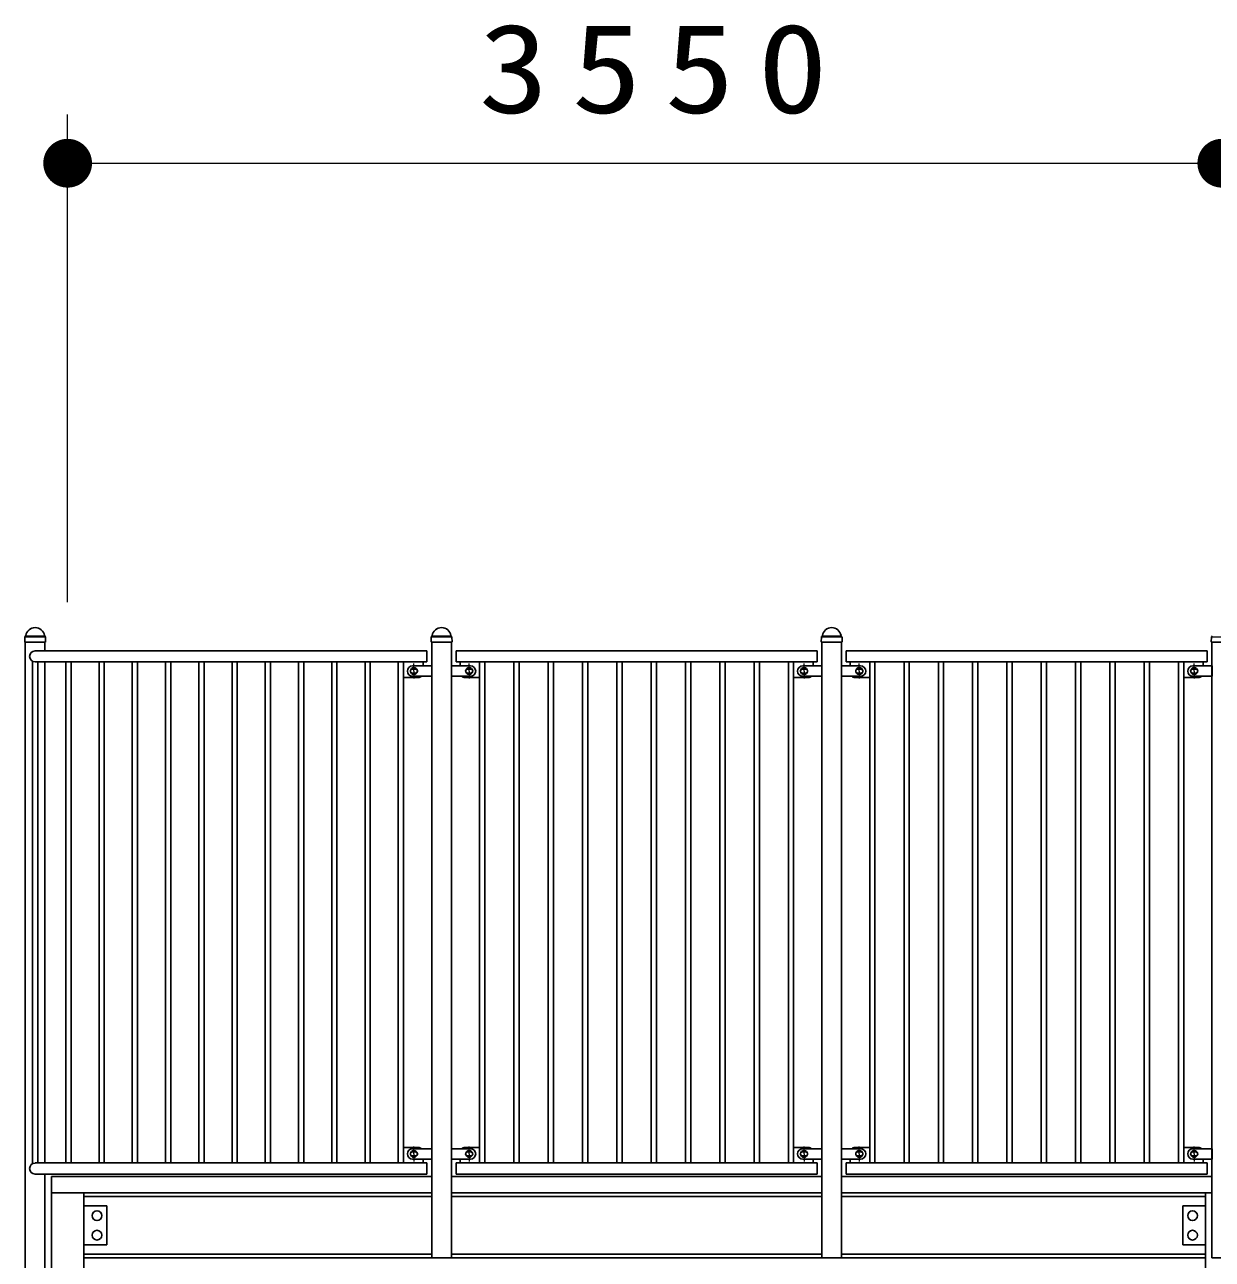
# Model space of a CAD drawing. Units: millimetres on the paper, with parts at other scales. Extents: x -365 to 0, y -19 to 257.
# Drawn here: x -336.24 to -311.89, y 115.33 to 140.65 of the extents above; entities that cross this region are included whole.
import ezdxf

# ---------------------------------------------------------------- set-up
doc = ezdxf.new("R2010")
doc.units = ezdxf.units.MM
doc.linetypes.add('USER2', pattern=[6, 3, -1, 1, -1])
doc.layers.add('LY_1', color=7, linetype='Continuous', lineweight=25)
doc.styles.add('ＭＳ ゴシック', font='')
doc.styles.get('ＭＳ ゴシック').set_extended_font_data('MS Gothic')

# ---------------------------------------------------------------- blocks, each defined once
blk = doc.blocks.new('filled_dot')
at = {"color": 0, "linetype": 'Continuous', "lineweight": -2, "const_width": 1.25}
blk.add_lwpolyline([(-0.625, 0, 1), (0.625, 0, 1)], format="xyb", close=True, dxfattribs=at)

msp = doc.modelspace()

# ---------------------------------------------------------------- linework, layer by layer
at = {"layer": 'LY_1', "lineweight": 13}
for p, q in [((-335.363, 128.805), (-335.363, 138.805)), ((-335.363, 137.805), (-311.696, 137.805))]:
    msp.add_line(p, q, dxfattribs=at)
at = {"layer": 'LY_1', "color": 4}
for p, q in [((-336.233, 128.103), (-336.224, 128.112)), ((-335.825, 128.103), (-335.834, 128.112)), ((-327.9, 128.104), (-327.891, 128.113)), ((-327.492, 128.104), (-327.501, 128.113)), ((-319.9, 128.104), (-319.891, 128.113)), ((-319.492, 128.104), (-319.501, 128.113)), ((-311.9, 128.104), (-311.891, 128.113)), ((-336.244, 127.987), (-336.241, 128.084)), ((-336.244, 127.987), (-336.239, 127.982)), ((-336.239, 127.982), (-335.82, 127.982)), ((-335.815, 127.987), (-335.82, 127.982)), ((-335.815, 127.987), (-335.817, 128.084)), ((-327.911, 127.988), (-327.908, 128.084)), ((-327.911, 127.988), (-327.905, 127.982)), ((-327.905, 127.982), (-327.486, 127.982)), ((-327.481, 127.988), (-327.486, 127.982)), ((-327.481, 127.988), (-327.484, 128.084)), ((-319.911, 127.988), (-319.908, 128.084)), ((-319.911, 127.988), (-319.905, 127.982)), ((-319.905, 127.982), (-319.486, 127.982)), ((-319.481, 127.988), (-319.486, 127.982)), ((-319.481, 127.988), (-319.484, 128.084)), ((-311.911, 127.988), (-311.908, 128.084)), ((-311.911, 127.988), (-311.905, 127.982)), ((-311.905, 127.982), (-311.486, 127.982))]:
    msp.add_line(p, q, dxfattribs=at)
at = {"layer": 'LY_1', "color": 4, "lineweight": 13}
for p, q in [((-336.215, 128.115), (-335.844, 128.115)), ((-327.881, 128.116), (-327.51, 128.116)), ((-319.881, 128.116), (-319.51, 128.116)), ((-336.233, 128.092), (-335.826, 128.092)), ((-327.899, 128.092), (-327.492, 128.092)), ((-319.899, 128.092), (-319.492, 128.092)), ((-311.899, 128.092), (-311.492, 128.092)), ((-328.296, 127.432), (-328.229, 127.432)), ((-328.229, 127.352), (-328.296, 127.352)), ((-327.096, 127.432), (-327.163, 127.432)), ((-327.163, 127.352), (-327.096, 127.352)), ((-320.296, 127.432), (-320.229, 127.432)), ((-320.229, 127.352), (-320.296, 127.352)), ((-319.096, 127.432), (-319.163, 127.432)), ((-319.163, 127.352), (-319.096, 127.352)), ((-312.296, 127.432), (-312.229, 127.432)), ((-312.229, 127.352), (-312.296, 127.352)), ((-328.229, 117.531), (-328.296, 117.531)), ((-328.296, 117.531), (-328.229, 117.531)), ((-327.096, 117.531), (-327.163, 117.531)), ((-327.163, 117.531), (-327.096, 117.531)), ((-320.296, 117.531), (-320.229, 117.531)), ((-319.096, 117.531), (-319.163, 117.531)), ((-319.163, 117.531), (-319.096, 117.531)), ((-312.296, 117.531), (-312.229, 117.531)), ((-328.296, 117.451), (-328.229, 117.451)), ((-328.229, 117.451), (-328.296, 117.451)), ((-327.163, 117.451), (-327.096, 117.451)), ((-327.096, 117.451), (-327.163, 117.451)), ((-320.229, 117.451), (-320.296, 117.451)), ((-319.163, 117.451), (-319.096, 117.451)), ((-319.096, 117.451), (-319.163, 117.451)), ((-312.229, 117.451), (-312.296, 117.451))]:
    msp.add_line(p, q, dxfattribs=at)
at = {"layer": 'LY_1'}
for p, q in [((-336.231, 127.982), (-336.231, 115.105)), ((-335.828, 127.982), (-335.828, 127.805)), ((-327.898, 127.982), (-327.898, 115.358)), ((-327.494, 127.982), (-327.494, 115.358)), ((-319.898, 127.982), (-319.898, 115.358)), ((-319.494, 127.982), (-319.494, 115.358)), ((-311.898, 127.982), (-311.898, 115.358)), ((-336.083, 127.592), (-336.083, 117.305)), ((-336.03, 127.805), (-327.996, 127.805)), ((-327.996, 127.578), (-327.996, 127.805)), ((-327.396, 127.805), (-327.396, 127.578)), ((-327.396, 127.805), (-319.995, 127.805)), ((-319.995, 127.805), (-319.995, 127.578)), ((-319.396, 127.805), (-319.396, 127.578)), ((-319.396, 127.805), (-311.995, 127.805)), ((-311.995, 127.805), (-311.995, 127.578)), ((-336.03, 127.578), (-327.996, 127.578)), ((-335.976, 127.578), (-335.976, 117.305)), ((-335.828, 127.578), (-335.828, 117.292)), ((-335.401, 127.578), (-335.401, 117.305)), ((-335.294, 127.578), (-335.294, 117.305)), ((-334.719, 127.578), (-334.719, 117.305)), ((-334.613, 127.578), (-334.613, 117.305)), ((-334.037, 127.578), (-334.037, 117.305)), ((-333.931, 127.578), (-333.931, 117.305)), ((-333.356, 127.578), (-333.356, 117.305)), ((-333.249, 127.578), (-333.249, 117.305)), ((-332.674, 127.578), (-332.674, 117.305)), ((-332.567, 127.578), (-332.567, 117.305)), ((-331.992, 127.578), (-331.992, 117.305)), ((-331.885, 127.578), (-331.885, 117.305)), ((-331.31, 127.578), (-331.31, 117.305)), ((-331.203, 127.578), (-331.203, 117.305)), ((-330.628, 127.578), (-330.628, 117.305)), ((-330.521, 127.578), (-330.521, 117.305)), ((-329.946, 127.578), (-329.946, 117.305)), ((-329.84, 127.578), (-329.84, 117.305)), ((-329.264, 127.578), (-329.264, 117.305)), ((-329.158, 127.578), (-329.158, 117.305)), ((-328.583, 127.578), (-328.583, 117.305)), ((-328.476, 127.578), (-328.476, 117.305)), ((-328.476, 127.258), (-328.476, 127.512)), ((-328.076, 127.578), (-328.409, 127.578)), ((-328.229, 127.432), (-328.296, 127.432)), ((-328.229, 127.352), (-328.296, 127.352)), ((-328.076, 127.578), (-328.076, 127.498)), ((-327.396, 127.578), (-319.995, 127.578)), ((-327.316, 127.578), (-326.983, 127.578)), ((-327.316, 127.578), (-327.316, 127.498)), ((-327.163, 127.432), (-327.096, 127.432)), ((-327.163, 127.352), (-327.096, 127.352)), ((-326.916, 127.578), (-326.916, 117.305)), ((-326.809, 127.578), (-326.809, 117.305)), ((-326.212, 127.578), (-326.212, 117.305)), ((-326.105, 127.578), (-326.105, 117.305)), ((-325.508, 127.578), (-325.508, 117.305)), ((-325.402, 127.578), (-325.402, 117.305)), ((-324.805, 127.578), (-324.805, 117.305)), ((-324.698, 127.578), (-324.698, 117.305)), ((-324.101, 127.578), (-324.101, 117.305)), ((-323.994, 127.578), (-323.994, 117.305)), ((-323.397, 127.578), (-323.397, 117.305)), ((-323.29, 127.578), (-323.29, 117.305)), ((-322.693, 127.578), (-322.693, 117.305)), ((-322.587, 127.578), (-322.587, 117.305)), ((-321.99, 127.578), (-321.99, 117.305)), ((-321.883, 127.578), (-321.883, 117.305)), ((-321.286, 127.578), (-321.286, 117.305)), ((-321.179, 127.578), (-321.179, 117.305)), ((-320.582, 127.578), (-320.582, 117.305)), ((-320.476, 127.578), (-320.476, 117.305)), ((-320.476, 127.258), (-320.476, 127.512)), ((-320.076, 127.578), (-320.409, 127.578)), ((-320.229, 127.432), (-320.296, 127.432)), ((-320.229, 127.352), (-320.296, 127.352)), ((-320.076, 127.578), (-320.076, 127.498)), ((-319.396, 127.578), (-311.995, 127.578)), ((-319.316, 127.578), (-318.983, 127.578)), ((-319.316, 127.578), (-319.316, 127.498)), ((-319.163, 127.432), (-319.096, 127.432)), ((-319.163, 127.352), (-319.096, 127.352)), ((-318.916, 127.578), (-318.916, 117.305)), ((-318.809, 127.578), (-318.809, 117.305)), ((-318.212, 127.578), (-318.212, 117.305)), ((-318.105, 127.578), (-318.105, 117.305)), ((-317.508, 127.578), (-317.508, 117.305)), ((-317.402, 127.578), (-317.402, 117.305)), ((-316.805, 127.578), (-316.805, 117.305)), ((-316.698, 127.578), (-316.698, 117.305)), ((-316.101, 127.578), (-316.101, 117.305)), ((-315.994, 127.578), (-315.994, 117.305)), ((-315.397, 127.578), (-315.397, 117.305)), ((-315.29, 127.578), (-315.29, 117.305)), ((-314.693, 127.578), (-314.693, 117.305)), ((-314.587, 127.578), (-314.587, 117.305)), ((-313.99, 127.578), (-313.99, 117.305)), ((-313.883, 127.578), (-313.883, 117.305)), ((-313.286, 127.578), (-313.286, 117.305)), ((-313.179, 127.578), (-313.179, 117.305)), ((-312.582, 127.578), (-312.582, 117.305)), ((-312.476, 127.578), (-312.476, 117.305)), ((-312.476, 127.258), (-312.476, 127.512)), ((-312.076, 127.578), (-312.409, 127.578)), ((-312.229, 127.432), (-312.296, 127.432)), ((-312.229, 127.352), (-312.296, 127.352)), ((-312.076, 127.578), (-312.076, 127.498)), ((-328.476, 127.258), (-328.176, 127.258)), ((-326.916, 127.258), (-327.216, 127.258)), ((-320.476, 127.258), (-320.176, 127.258)), ((-318.916, 127.258), (-319.216, 127.258)), ((-312.476, 127.258), (-312.176, 127.258)), ((-328.476, 117.625), (-328.476, 117.371)), ((-328.476, 117.625), (-328.176, 117.625)), ((-328.229, 117.531), (-328.296, 117.531)), ((-326.916, 117.625), (-327.216, 117.625)), ((-327.163, 117.531), (-327.096, 117.531)), ((-326.916, 117.625), (-326.916, 117.371)), ((-320.476, 117.625), (-320.476, 117.371)), ((-320.476, 117.625), (-320.176, 117.625)), ((-320.229, 117.531), (-320.296, 117.531)), ((-318.916, 117.625), (-319.216, 117.625)), ((-319.163, 117.531), (-319.096, 117.531)), ((-318.916, 117.625), (-318.916, 117.371)), ((-312.476, 117.625), (-312.476, 117.371)), ((-312.476, 117.625), (-312.176, 117.625)), ((-312.229, 117.531), (-312.296, 117.531)), ((-327.996, 117.305), (-336.03, 117.305)), ((-328.076, 117.305), (-328.409, 117.305)), ((-328.229, 117.451), (-328.296, 117.451)), ((-328.076, 117.305), (-328.076, 117.385)), ((-327.996, 117.078), (-327.996, 117.305)), ((-327.396, 117.305), (-327.396, 117.078)), ((-319.995, 117.305), (-327.396, 117.305)), ((-327.316, 117.305), (-327.316, 117.385)), ((-327.316, 117.305), (-326.983, 117.305)), ((-327.163, 117.451), (-327.096, 117.451)), ((-320.076, 117.305), (-320.409, 117.305)), ((-320.229, 117.451), (-320.296, 117.451)), ((-320.076, 117.305), (-320.076, 117.385)), ((-319.995, 117.305), (-319.995, 117.078)), ((-319.396, 117.305), (-319.396, 117.078)), ((-311.995, 117.305), (-319.396, 117.305)), ((-319.316, 117.305), (-319.316, 117.385)), ((-319.316, 117.305), (-318.983, 117.305)), ((-319.163, 117.451), (-319.096, 117.451)), ((-312.076, 117.305), (-312.409, 117.305)), ((-312.229, 117.451), (-312.296, 117.451)), ((-312.076, 117.305), (-312.076, 117.385)), ((-311.995, 117.305), (-311.995, 117.078)), ((-327.996, 117.078), (-336.03, 117.078)), ((-335.828, 117.065), (-335.828, 115.105)), ((-335.696, 117.025), (-335.696, 116.692)), ((-335.696, 117.025), (-327.898, 117.025)), ((-327.494, 117.025), (-319.898, 117.025)), ((-319.995, 117.078), (-327.396, 117.078)), ((-319.494, 117.025), (-311.898, 117.025)), ((-311.995, 117.078), (-319.396, 117.078)), ((-335.696, 116.692), (-335.696, 105.438)), ((-335.696, 116.692), (-335.029, 116.692)), ((-335.029, 116.692), (-327.898, 116.692)), ((-335.029, 116.692), (-335.029, 105.438)), ((-335.029, 116.618), (-327.898, 116.618)), ((-327.494, 116.692), (-319.898, 116.692)), ((-327.494, 116.618), (-319.898, 116.618)), ((-319.494, 116.692), (-312.029, 116.692)), ((-319.494, 116.618), (-312.029, 116.618)), ((-311.898, 116.692), (-312.029, 116.692)), ((-312.029, 116.692), (-312.029, 105.438)), ((-335.029, 116.425), (-334.563, 116.425)), ((-334.563, 116.425), (-334.563, 115.625)), ((-312.029, 116.425), (-312.496, 116.425)), ((-312.496, 116.425), (-312.496, 115.625)), ((-335.029, 115.625), (-334.563, 115.625)), ((-312.029, 115.625), (-312.496, 115.625)), ((-335.029, 115.432), (-327.898, 115.432)), ((-335.029, 115.358), (-312.029, 115.358)), ((-327.898, 115.358), (-327.494, 115.358)), ((-327.494, 115.432), (-319.898, 115.432)), ((-319.898, 115.358), (-319.494, 115.358)), ((-319.494, 115.432), (-312.029, 115.432)), ((-311.898, 115.358), (-311.494, 115.358))]:
    msp.add_line(p, q, dxfattribs=at)
at = {"layer": 'LY_1', "color": 131}
for p, q in [((-327.898, 127.498), (-328.289, 127.498)), ((-327.494, 127.498), (-327.103, 127.498)), ((-319.897, 127.498), (-320.289, 127.498)), ((-319.494, 127.498), (-319.103, 127.498)), ((-311.897, 127.498), (-312.289, 127.498)), ((-327.898, 127.285), (-328.289, 127.285)), ((-327.494, 127.285), (-327.103, 127.285)), ((-319.897, 127.285), (-320.289, 127.285)), ((-319.494, 127.285), (-319.103, 127.285)), ((-311.897, 127.285), (-312.289, 127.285)), ((-327.898, 117.598), (-328.289, 117.598)), ((-327.898, 117.598), (-328.289, 117.598)), ((-327.494, 117.598), (-327.103, 117.598)), ((-327.494, 117.598), (-327.103, 117.598)), ((-319.897, 117.598), (-320.289, 117.598)), ((-319.494, 117.598), (-319.103, 117.598)), ((-319.494, 117.598), (-319.103, 117.598)), ((-311.897, 117.598), (-312.289, 117.598)), ((-327.898, 117.385), (-328.289, 117.385)), ((-327.898, 117.385), (-328.289, 117.385)), ((-327.494, 117.385), (-327.103, 117.385)), ((-327.494, 117.385), (-327.103, 117.385)), ((-319.897, 117.385), (-320.289, 117.385)), ((-319.494, 117.385), (-319.103, 117.385)), ((-319.494, 117.385), (-319.103, 117.385)), ((-311.897, 117.385), (-312.289, 117.385))]:
    msp.add_line(p, q, dxfattribs=at)
at = {"layer": 'LY_1', "color": 131, "linetype": 'USER2', "lineweight": 13}
for p, q in [((-328.263, 127.392), (-328.263, 127.546)), ((-328.263, 127.392), (-328.263, 127.237)), ((-327.129, 127.392), (-327.129, 127.546)), ((-327.129, 127.392), (-327.129, 127.237)), ((-320.262, 127.392), (-320.262, 127.546)), ((-320.262, 127.392), (-320.262, 127.237)), ((-319.129, 127.392), (-319.129, 127.546)), ((-319.129, 127.392), (-319.129, 127.237)), ((-312.262, 127.392), (-312.262, 127.546)), ((-312.262, 127.392), (-312.262, 127.237)), ((-328.263, 117.491), (-328.263, 117.646)), ((-328.263, 117.491), (-328.263, 117.646)), ((-328.263, 117.491), (-328.263, 117.337)), ((-328.263, 117.491), (-328.263, 117.337)), ((-327.129, 117.491), (-327.129, 117.646)), ((-327.129, 117.491), (-327.129, 117.646)), ((-327.129, 117.491), (-327.129, 117.337)), ((-327.129, 117.491), (-327.129, 117.337)), ((-320.262, 117.491), (-320.262, 117.646)), ((-320.262, 117.491), (-320.262, 117.337)), ((-319.129, 117.491), (-319.129, 117.646)), ((-319.129, 117.491), (-319.129, 117.646)), ((-319.129, 117.491), (-319.129, 117.337)), ((-319.129, 117.491), (-319.129, 117.337)), ((-312.262, 117.491), (-312.262, 117.646)), ((-312.262, 117.491), (-312.262, 117.337))]:
    msp.add_line(p, q, dxfattribs=at)
at = {"layer": 'LY_1', "color": 131, "lineweight": 13}
for p, q in [((-327.898, 127.498), (-327.898, 127.285)), ((-327.494, 127.498), (-327.494, 127.285)), ((-319.897, 127.498), (-319.897, 127.285)), ((-319.494, 127.498), (-319.494, 127.285)), ((-311.897, 127.498), (-311.897, 127.285)), ((-327.898, 117.385), (-327.898, 117.598)), ((-327.898, 117.598), (-327.898, 117.385)), ((-327.494, 117.598), (-327.494, 117.385)), ((-327.494, 117.385), (-327.494, 117.598)), ((-319.897, 117.598), (-319.897, 117.385)), ((-319.494, 117.598), (-319.494, 117.385)), ((-319.494, 117.385), (-319.494, 117.598)), ((-311.897, 117.598), (-311.897, 117.385))]:
    msp.add_line(p, q, dxfattribs=at)
at = {"layer": 'LY_1'}
for centre, radius in [((-328.263, 127.392), 0.07), ((-327.129, 127.392), 0.07), ((-320.262, 127.392), 0.07), ((-319.129, 127.392), 0.07), ((-312.262, 127.392), 0.07), ((-328.263, 117.491), 0.07), ((-327.129, 117.491), 0.07), ((-320.262, 117.491), 0.07), ((-319.129, 117.491), 0.07), ((-312.262, 117.491), 0.07), ((-334.763, 116.225), 0.1), ((-312.296, 116.225), 0.1), ((-334.763, 115.825), 0.1), ((-312.296, 115.825), 0.1)]:
    msp.add_circle(centre, radius, dxfattribs=at)
at = {"layer": 'LY_1', "color": 4}
for centre, radius, start, end in [((-336.213, 128.083), 0.028, 135, 178.9941), ((-336.232, 128.121), 0.012, 315, 350.8283), ((-336.029, 128.088), 0.194, 9.1717, 170.8283), ((-335.826, 128.121), 0.012, 186.1916, 225), ((-335.845, 128.083), 0.028, 1.0059, 45), ((-327.88, 128.084), 0.028, 135, 178.9941), ((-327.899, 128.121), 0.012, 315, 350.8283), ((-327.696, 128.088), 0.194, 9.1717, 170.8283), ((-327.493, 128.121), 0.012, 186.1916, 225), ((-327.512, 128.084), 0.028, 1.0059, 45), ((-319.88, 128.084), 0.028, 135, 178.9941), ((-319.899, 128.121), 0.012, 315, 350.8283), ((-319.696, 128.088), 0.194, 9.1717, 170.8283), ((-319.493, 128.121), 0.012, 186.1916, 225), ((-319.512, 128.084), 0.028, 1.0059, 45), ((-311.88, 128.084), 0.028, 135, 178.9941)]:
    msp.add_arc(centre, radius, start, end, dxfattribs=at)
at = {"layer": 'LY_1'}
for centre, radius, start, end in [((-336.03, 127.692), 0.113, 90, 270), ((-328.289, 127.392), 0.107, 90, 270), ((-328.296, 127.392), 0.04, 90, 270), ((-328.229, 127.392), 0.04, 270, 90), ((-327.163, 127.392), 0.04, 90, 270), ((-327.103, 127.392), 0.107, 270, 90), ((-327.096, 127.392), 0.04, 270, 90), ((-320.289, 127.392), 0.107, 90, 270), ((-320.296, 127.392), 0.04, 90, 270), ((-320.229, 127.392), 0.04, 270, 90), ((-319.163, 127.392), 0.04, 90, 270), ((-319.103, 127.392), 0.107, 270, 90), ((-319.096, 127.392), 0.04, 270, 90), ((-312.289, 127.392), 0.107, 90, 270), ((-312.296, 127.392), 0.04, 90, 270), ((-312.229, 127.392), 0.04, 270, 90), ((-328.176, 127.358), 0.1, 270, 312.8355), ((-327.216, 127.358), 0.1, 227.1645, 270), ((-320.176, 127.358), 0.1, 270, 312.8355), ((-319.216, 127.358), 0.1, 227.1645, 270), ((-312.176, 127.358), 0.1, 270, 312.8355), ((-328.289, 117.491), 0.107, 90, 270), ((-328.289, 117.491), 0.107, 90, 270), ((-328.296, 117.491), 0.04, 90, 270), ((-328.229, 117.491), 0.04, 270, 90), ((-328.176, 117.525), 0.1, 47.1645, 90), ((-327.216, 117.525), 0.1, 90, 132.8355), ((-327.163, 117.491), 0.04, 90, 270), ((-327.103, 117.491), 0.107, 270, 90), ((-327.103, 117.491), 0.107, 270, 90), ((-327.096, 117.491), 0.04, 270, 90), ((-320.289, 117.491), 0.107, 90, 270), ((-320.296, 117.491), 0.04, 90, 270), ((-320.229, 117.491), 0.04, 270, 90), ((-320.176, 117.525), 0.1, 47.1645, 90), ((-319.216, 117.525), 0.1, 90, 132.8355), ((-319.163, 117.491), 0.04, 90, 270), ((-319.103, 117.491), 0.107, 270, 90), ((-319.103, 117.491), 0.107, 270, 90), ((-319.096, 117.491), 0.04, 270, 90), ((-312.289, 117.491), 0.107, 90, 270), ((-312.296, 117.491), 0.04, 90, 270), ((-312.229, 117.491), 0.04, 270, 90), ((-312.176, 117.525), 0.1, 47.1645, 90), ((-336.03, 117.191), 0.113, 90, 270)]:
    msp.add_arc(centre, radius, start, end, dxfattribs=at)
at = {"layer": 'LY_1', "color": 4, "lineweight": 13}
for centre, start, end in [((-328.296, 127.392), 90, 270), ((-328.229, 127.392), 270, 90), ((-327.163, 127.392), 90, 270), ((-327.096, 127.392), 270, 90), ((-320.296, 127.392), 90, 270), ((-320.229, 127.392), 270, 90), ((-319.163, 127.392), 90, 270), ((-319.096, 127.392), 270, 90), ((-312.296, 127.392), 90, 270), ((-312.229, 127.392), 270, 90), ((-328.296, 117.491), 90, 270), ((-328.296, 117.491), 90, 270), ((-328.229, 117.491), 270, 90), ((-328.229, 117.491), 270, 90), ((-327.163, 117.491), 90, 270), ((-327.163, 117.491), 90, 270), ((-327.096, 117.491), 270, 90), ((-327.096, 117.491), 270, 90), ((-320.296, 117.491), 90, 270), ((-320.229, 117.491), 270, 90), ((-319.163, 117.491), 90, 270), ((-319.163, 117.491), 90, 270), ((-319.096, 117.491), 270, 90), ((-319.096, 117.491), 270, 90), ((-312.296, 117.491), 90, 270), ((-312.229, 117.491), 270, 90)]:
    msp.add_arc(centre, 0.04, start, end, dxfattribs=at)

# ---------------------------------------------------------------- block references
at = {"layer": 'LY_1', "lineweight": 13, "xscale": 0.4, "yscale": 0.4}
for p in [(-335.363, 137.805), (-311.696, 137.805)]:
    msp.add_blockref('filled_dot', p, dxfattribs=at)
at = {"layer": 'LY_1', "lineweight": 13, "xscale": 0.4, "yscale": 0.4, "rotation": 180}
msp.add_blockref('filled_dot', (-311.696, 137.805), dxfattribs=at)

# ---------------------------------------------------------------- texts
at = {"layer": 'LY_1', "insert": (-323.12, 138.805), "char_height": 1.833, "attachment_point": 8, "style": 'ＭＳ ゴシック'}
msp.add_mtext('\\T1.33;\\W1.15;3550', dxfattribs=at)

doc.saveas('drawing.dxf')
